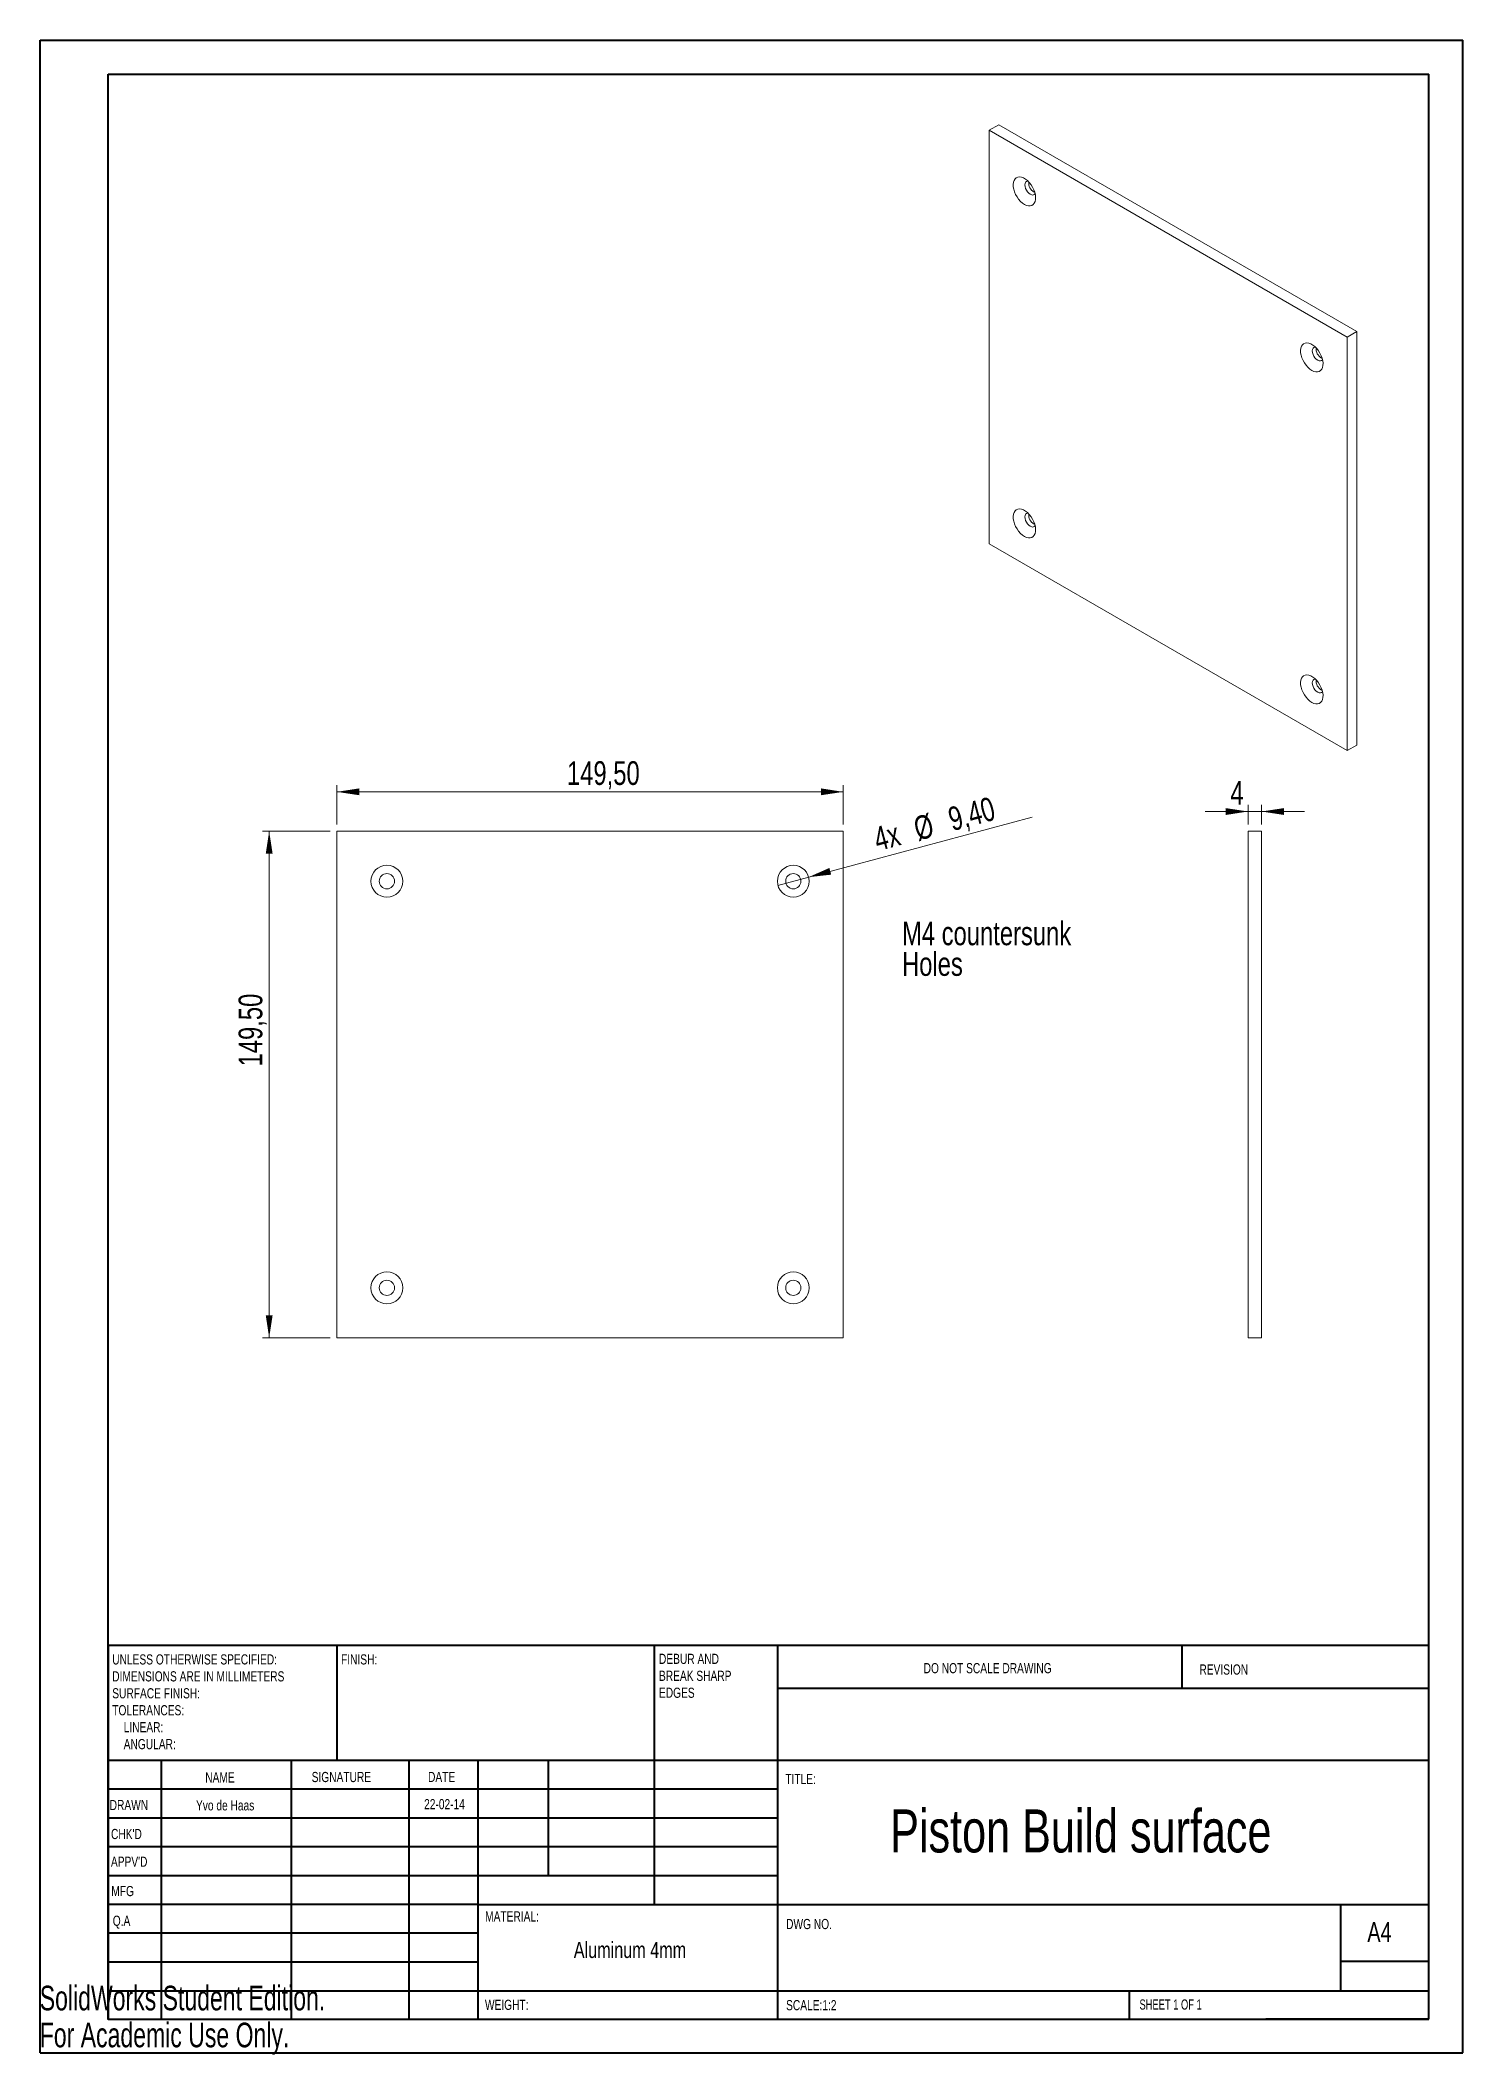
# Model space of a CAD drawing. Header units: millimetres. Extents: x 0 to 210, y 0 to 297.
import ezdxf

# ---------------------------------------------------------------- set-up
doc = ezdxf.new("R2010")
doc.units = ezdxf.units.MM
doc.styles.add('SLDTEXTSTYLE0', font='TXT', dxfattribs={"width": 0.75})
doc.styles.add('SLDTEXTSTYLE1', font='TXT', dxfattribs={"width": 0.6875})
doc.styles.add('SLDTEXTSTYLE2', font='TXT', dxfattribs={"width": 0.7})
doc.dimstyles.new('SLDDIMSTYLE0', dxfattribs={"dimtxt": 3.5, "dimasz": 3.302, "dimexe": 0, "dimexo": 0.0625, "dimgap": 0.875, "dimtad": 1, "dimlfac": 2, "dimrnd": 1e-09, "dimzin": 12, "dimdsep": 46, "dimtxsty": 'SLDTEXTSTYLE0', "dimsah": 1, "dimcen": 0.09, "dimadec": 0, "dimazin": 3, "dimtfac": 1, "dimtofl": 0, "dimtmove": 0, "dimatfit": 3, "dimfxl": 0, "dimfrac": 2, "dimtolj": 1, "dimtzin": 12, "dimarcsym": 0})
doc.dimstyles.new('SLDDIMSTYLE1', dxfattribs={"dimtxt": 3.5, "dimasz": 3.302, "dimexe": 0, "dimexo": 0.0625, "dimgap": 0.875, "dimtad": 1, "dimlfac": 2, "dimrnd": 1e-09, "dimzin": 12, "dimdsep": 46, "dimtxsty": 'SLDTEXTSTYLE0', "dimblk1": 'NONE', "dimsah": 1, "dimcen": 0, "dimadec": 0, "dimazin": 3, "dimtfac": 1, "dimtmove": 0, "dimatfit": 3, "dimldrblk": 'NONE', "dimfxl": 0, "dimfrac": 2, "dimtolj": 1, "dimtzin": 12, "dimarcsym": 0})
doc.dimstyles.new('SLDDIMSTYLE2', dxfattribs={"dimtxt": 3.5, "dimasz": 3.302, "dimexe": 0, "dimexo": 0.0625, "dimgap": 0.875, "dimtad": 1, "dimlfac": 2, "dimrnd": 1e-09, "dimzin": 12, "dimdsep": 46, "dimtxsty": 'SLDTEXTSTYLE0', "dimsah": 1, "dimcen": 0.09, "dimadec": 0, "dimazin": 3, "dimtfac": 1, "dimtmove": 0, "dimatfit": 0, "dimfxl": 0, "dimfrac": 2, "dimtolj": 1, "dimtzin": 12, "dimarcsym": 0})

# ---------------------------------------------------------------- blocks, each defined once
blk = doc.blocks.new('SW_NOTE_0')
at = {"color": 0, "linetype": 'Continuous', "lineweight": 0, "char_height": 1.5, "attachment_point": 1, "style": 'SLDTEXTSTYLE0'}
for s, insert in [('DEBUR AND', (0, 1.93)), ('BREAK SHARP', (0, -0.57)), ('EDGES', (0, -3.07))]:
    blk.add_mtext(s, dxfattribs=dict(at, insert=insert))
blk = doc.blocks.new('SW_NOTE_1')
at = {"color": 0, "linetype": 'Continuous', "lineweight": 0, "char_height": 1.5, "attachment_point": 1, "style": 'SLDTEXTSTYLE0'}
for s, insert in [('UNLESS OTHERWISE SPECIFIED:', (0, 1.93)), ('DIMENSIONS ARE IN MILLIMETERS', (0, -0.57)), ('TOLERANCES:', (0, -5.57)), ('SURFACE FINISH:', (0, -3.07)), ('LINEAR:', (1.69, -8.07)), ('ANGULAR:', (1.69, -10.57))]:
    blk.add_mtext(s, dxfattribs=dict(at, insert=insert))
blk = doc.blocks.new('_D')
at = {"color": 7, "linetype": 'Continuous', "lineweight": 0}
for p, q in [((43.87, 181.5), (43.87, 187.31)), ((118.62, 181.5), (118.62, 187.31)), ((118.62, 186.31), (43.87, 186.31))]:
    blk.add_line(p, q, dxfattribs=at)
for points in [[(43.87, 186.31), (47.18, 185.81), (47.18, 186.82)], [(118.62, 186.31), (115.32, 186.82), (115.32, 185.81)]]:
    blk.add_solid(points, dxfattribs=at)
at = {"color": 7, "linetype": 'Continuous', "lineweight": 0, "insert": (77.84, 190.83, 1.05), "char_height": 3.5, "attachment_point": 1, "style": 'SLDTEXTSTYLE0'}
blk.add_mtext('149,50', dxfattribs=at)
blk = doc.blocks.new('_D_1')
at = {"color": 7, "linetype": 'Continuous', "lineweight": 0}
for p, q in [((42.87, 180.5), (32.87, 180.5)), ((33.87, 180.5), (33.87, 105.75)), ((42.87, 105.75), (32.87, 105.75))]:
    blk.add_line(p, q, dxfattribs=at)
for points in [[(33.87, 180.5), (33.37, 177.2), (34.38, 177.2)], [(33.87, 105.75), (34.38, 109.05), (33.37, 109.05)]]:
    blk.add_solid(points, dxfattribs=at)
at = {"color": 7, "linetype": 'Continuous', "lineweight": 0, "insert": (29.36, 145.79, 1.05), "char_height": 3.5, "attachment_point": 1, "rotation": 90, "style": 'SLDTEXTSTYLE0'}
blk.add_mtext('149,50', dxfattribs=at)
blk = doc.blocks.new('_D_2')
at = {"color": 7, "linetype": 'Continuous', "lineweight": 0}
for q in [(146.49, 182.56), (108.98, 172.51)]:
    blk.add_line((113.52, 173.73), q, dxfattribs=at)
blk.add_solid([(113.52, 173.73), (116.84, 174.09), (116.58, 175.08)], dxfattribs=at)
at = {"color": 7, "linetype": 'Continuous', "lineweight": 0, "char_height": 3.5, "attachment_point": 1, "rotation": 15, "style": 'SLDTEXTSTYLE0'}
for s, insert in [('9,40', (133.82, 183.88, 1.05)), ('%%c', (128.73, 182.46, 1.05)), ('4x', (122.81, 180.93, 1.05))]:
    blk.add_mtext(s, dxfattribs=dict(at, insert=insert))
blk = doc.blocks.new('_NONE')
blk = doc.blocks.new('SW_NOTE_2')
at = {"color": 0, "linetype": 'Continuous', "lineweight": 0, "char_height": 3.5, "attachment_point": 1, "style": 'SLDTEXTSTYLE0'}
for s, insert in [('M4 countersunk', (0, 4.51)), ('Holes', (0, -0.01))]:
    blk.add_mtext(s, dxfattribs=dict(at, insert=insert))
blk = doc.blocks.new('_D_3')
at = {"color": 7, "linetype": 'Continuous', "lineweight": 0}
for p, q in [((178.39, 181.5), (178.39, 184.41)), ((180.39, 181.5), (180.39, 184.41)), ((178.39, 183.41), (172.04, 183.41)), ((180.39, 183.41), (178.39, 183.41)), ((180.39, 183.41), (186.74, 183.41))]:
    blk.add_line(p, q, dxfattribs=at)
for points in [[(178.39, 183.41), (175.09, 183.91), (175.09, 182.9)], [(180.39, 183.41), (183.69, 182.9), (183.69, 183.91)]]:
    blk.add_solid(points, dxfattribs=at)
at = {"color": 7, "linetype": 'Continuous', "lineweight": 0, "insert": (175.78, 187.92, 0.05), "char_height": 3.5, "attachment_point": 1, "style": 'SLDTEXTSTYLE0'}
blk.add_mtext('4', dxfattribs=at)

msp = doc.modelspace()

# ---------------------------------------------------------------- linework, layer by layer
at = {"color": 7, "linetype": 'Continuous', "lineweight": 40}
for p, q in [((0.0788, 0.2148), (0.0788, 297.2148)), ((0.0788, 297.2148), (210.0788, 297.2148)), ((210.0788, 0.2148), (210.0788, 297.2148)), ((210.0788, 292.2148), (210.0788, 297.2148)), ((10.0788, 292.2148), (205.0788, 292.2148)), ((10.0788, 5.2148), (10.0788, 292.2148)), ((205.0788, 5.2148), (205.0788, 292.2148)), ((10.1108, 60.3709), (205.0788, 60.3709)), ((10.1108, 60.3709), (10.1108, 5.1209)), ((43.9108, 43.3709), (43.9108, 60.3709)), ((90.7108, 60.3709), (90.7108, 22.1209)), ((108.9108, 60.3709), (108.9108, 5.1209)), ((168.6788, 54.0898), (168.6788, 60.4648)), ((205.0788, 53.9959), (108.9108, 53.9959)), ((205.0788, 43.3709), (10.1108, 43.3709)), ((17.9108, 43.3709), (17.9108, 5.1209)), ((37.1018, 43.3709), (37.1018, 5.1209)), ((54.5097, 43.3709), (54.5097, 5.1209)), ((64.7108, 5.1209), (64.7108, 43.3709)), ((75.1108, 26.3709), (75.1108, 43.3709)), ((108.9108, 39.1209), (10.1108, 39.1209)), ((108.9108, 34.8709), (10.1108, 34.8709)), ((108.9108, 30.6209), (10.1108, 30.6209)), ((108.9108, 26.3709), (10.1108, 26.3709)), ((64.7108, 22.1209), (10.1108, 22.1209)), ((64.7108, 22.1209), (205.0788, 22.1209)), ((192.0788, 9.4648), (192.0788, 22.2148)), ((64.7108, 17.8709), (10.1108, 17.8709)), ((64.7108, 13.6209), (10.1108, 13.6209)), ((205.0788, 13.7148), (192.0788, 13.7148)), ((10.1108, 9.3709), (205.0788, 9.3709)), ((160.8788, 5.2148), (160.8788, 9.4648)), ((10.0788, 5.2148), (205.0788, 5.2148)), ((205.0788, 5.2148), (180.9883, 5.2148)), ((0.0788, 0.2148), (210.0788, 0.2148))]:
    msp.add_line(p, q, dxfattribs=at)
at = {"color": 7, "linetype": 'Continuous', "lineweight": 15}
for p, q in [((141.5699, 284.7584), (140.1557, 283.942)), ((193.0119, 253.4287), (140.1557, 283.942)), ((140.1557, 283.942), (140.1557, 222.9056)), ((194.4261, 254.2451), (141.5699, 284.7584)), ((146.7848, 274.8073), (146.909, 274.7469)), ((194.4261, 254.2451), (193.0119, 253.4287)), ((193.0119, 192.3923), (193.0119, 253.4287)), ((194.4261, 193.2087), (194.4261, 254.2451)), ((189.2112, 250.3151), (189.3354, 250.2546)), ((146.7848, 225.8148), (146.909, 225.7544)), ((140.1557, 222.9056), (193.0119, 192.3923)), ((189.2112, 201.3226), (189.3354, 201.2622)), ((194.4261, 193.2087), (193.0119, 192.3923)), ((118.6238, 180.4974), (43.8738, 180.4974)), ((43.8738, 180.4974), (43.8738, 105.7474)), ((118.6238, 105.7474), (118.6238, 180.4974)), ((180.3906, 180.4974), (178.3906, 180.4974)), ((178.3906, 105.7474), (178.3906, 180.4974)), ((180.3906, 105.7474), (180.3906, 180.4974)), ((43.8738, 105.7474), (118.6238, 105.7474)), ((180.3906, 105.7474), (178.3906, 105.7474))]:
    msp.add_line(p, q, dxfattribs=at)
at = {"color": 7, "linetype": 'Continuous', "lineweight": 15, "flags": 128}
for points in [[(145.3706, 272.9906), (145.6673, 272.8502), (145.9545, 272.7759), (146.2229, 272.7702), (146.4639, 272.8333), (146.6698, 272.9631), (146.8339, 273.1555), (146.951, 273.4042), (147.0173, 273.7013), (147.0306, 274.0373), (146.9906, 274.4013), (146.8986, 274.7816), (146.7574, 275.166), (146.5717, 275.5422), (146.3473, 275.898), (146.0916, 276.2221), (145.8127, 276.504), (145.5196, 276.7347), (145.2217, 276.9066), (144.9285, 277.0144), (144.6496, 277.0546), (144.3939, 277.0257), (144.1695, 276.9289), (143.9838, 276.7672), (143.8426, 276.5457), (143.7506, 276.2717), (143.7106, 275.9539), (143.7239, 275.6025), (143.7902, 275.2289), (143.9073, 274.8449), (144.0714, 274.4631), (144.2773, 274.0956), (144.5183, 273.7543), (144.7867, 273.45), (145.0739, 273.1927), (145.3706, 272.9906)], [(145.8857, 276.4365), (145.8391, 276.4347), (145.6743, 276.3838), (145.5479, 276.2666), (145.4684, 276.0909), (145.4413, 275.8688), (145.4684, 275.6154), (145.5479, 275.3479), (145.6743, 275.0847), (145.8391, 274.8436), (146.0309, 274.6411), (146.2368, 274.4909)], [(146.2368, 274.4909), (146.4427, 274.4034), (146.6346, 274.3844), (146.7993, 274.4353), (146.9257, 274.5525), (146.9506, 274.5919)], [(187.797, 248.4984), (188.0937, 248.3579), (188.3809, 248.2837), (188.6493, 248.278), (188.8903, 248.3411), (189.0962, 248.4709), (189.2603, 248.6632), (189.3774, 248.912), (189.4437, 249.2091), (189.457, 249.545), (189.4171, 249.909), (189.325, 250.2893), (189.1838, 250.6738), (188.9981, 251.05), (188.7737, 251.4058), (188.518, 251.7299), (188.2391, 252.0118), (187.946, 252.2424), (187.6481, 252.4144), (187.3549, 252.5222), (187.076, 252.5623), (186.8203, 252.5335), (186.5959, 252.4367), (186.4102, 252.2749), (186.269, 252.0535), (186.177, 251.7795), (186.137, 251.4617), (186.1504, 251.1103), (186.2166, 250.7366), (186.3337, 250.3527), (186.4978, 249.9709), (186.7037, 249.6034), (186.9447, 249.262), (187.2131, 248.9578), (187.5003, 248.7005), (187.797, 248.4984)], [(188.3121, 251.9443), (188.2655, 251.9425), (188.1007, 251.8916), (187.9743, 251.7743), (187.8948, 251.5986), (187.8677, 251.3765), (187.8948, 251.1231), (187.9743, 250.8557), (188.1007, 250.5925), (188.2655, 250.3514), (188.4573, 250.1489), (188.6632, 249.9987)], [(188.6632, 249.9987), (188.8691, 249.9111), (189.061, 249.8922), (189.2257, 249.943), (189.3521, 250.0603), (189.377, 250.0996)], [(145.3706, 223.9982), (145.6673, 223.8577), (145.9545, 223.7835), (146.2229, 223.7778), (146.4639, 223.8409), (146.6698, 223.9707), (146.8339, 224.163), (146.951, 224.4118), (147.0173, 224.7089), (147.0306, 225.0448), (146.9906, 225.4088), (146.8986, 225.7891), (146.7574, 226.1736), (146.5717, 226.5497), (146.3473, 226.9056), (146.0916, 227.2297), (145.8127, 227.5116), (145.5196, 227.7422), (145.2217, 227.9142), (144.9285, 228.022), (144.6496, 228.0621), (144.3939, 228.0333), (144.1695, 227.9365), (143.9838, 227.7747), (143.8426, 227.5533), (143.7506, 227.2793), (143.7106, 226.9615), (143.7239, 226.6101), (143.7902, 226.2364), (143.9073, 225.8525), (144.0714, 225.4706), (144.2773, 225.1031), (144.5183, 224.7618), (144.7867, 224.4576), (145.0739, 224.2003), (145.3706, 223.9982)], [(145.8857, 227.4441), (145.8391, 227.4423), (145.6743, 227.3914), (145.5479, 227.2741), (145.4684, 227.0984), (145.4413, 226.8763), (145.4684, 226.6229), (145.5479, 226.3555), (145.6743, 226.0923), (145.8391, 225.8512), (146.0309, 225.6486), (146.2368, 225.4985)], [(146.2368, 225.4985), (146.4427, 225.4109), (146.6346, 225.3919), (146.7993, 225.4428), (146.9257, 225.5601), (146.9506, 225.5994)], [(187.797, 199.5059), (188.0937, 199.3655), (188.3809, 199.2912), (188.6493, 199.2855), (188.8903, 199.3486), (189.0962, 199.4784), (189.2603, 199.6708), (189.3774, 199.9195), (189.4437, 200.2166), (189.457, 200.5526), (189.4171, 200.9166), (189.325, 201.2969), (189.1838, 201.6813), (188.9981, 202.0575), (188.7737, 202.4134), (188.518, 202.7374), (188.2391, 203.0193), (187.946, 203.25), (187.6481, 203.4219), (187.3549, 203.5297), (187.076, 203.5699), (186.8203, 203.5411), (186.5959, 203.4442), (186.4102, 203.2825), (186.269, 203.0611), (186.177, 202.787), (186.137, 202.4692), (186.1504, 202.1178), (186.2166, 201.7442), (186.3337, 201.3602), (186.4978, 200.9784), (186.7037, 200.6109), (186.9447, 200.2696), (187.2131, 199.9654), (187.5003, 199.7081), (187.797, 199.5059)], [(188.3121, 202.9518), (188.2655, 202.95), (188.1007, 202.8991), (187.9743, 202.7819), (187.8948, 202.6062), (187.8677, 202.3841), (187.8948, 202.1307), (187.9743, 201.8633), (188.1007, 201.6), (188.2655, 201.3589), (188.4573, 201.1564), (188.6632, 201.0062)], [(188.6632, 201.0062), (188.8691, 200.9187), (189.061, 200.8997), (189.2257, 200.9506), (189.3521, 201.0678), (189.377, 201.1072)]]:
    msp.add_lwpolyline(points, dxfattribs=at)
at = {"color": 7, "linetype": 'Continuous', "lineweight": 15}
for centre, radius in [((51.2488, 173.1224), 2.35), ((111.2488, 173.1224), 2.35), ((51.2488, 173.1224), 1.125), ((111.2488, 173.1224), 1.125), ((51.2488, 113.1224), 2.35), ((51.2488, 113.1224), 1.125), ((111.2488, 113.1224), 2.35), ((111.2488, 113.1224), 1.125)]:
    msp.add_circle(centre, radius, dxfattribs=at)
for centre in [(147.6619, 276.2235), (190.0883, 251.7312), (147.6619, 227.231), (190.0883, 202.7388)]:
    msp.add_arc(centre, 1.6658, 176.574502, 238.228848, dxfattribs=at)

# ---------------------------------------------------------------- block references
at = {"color": 7, "linetype": 'Continuous', "lineweight": 0}
for name, p in [('SW_NOTE_2', (127.3012, 162.6673)), ('SW_NOTE_1', (10.7045, 57.1083)), ('SW_NOTE_0', (91.42, 57.1904))]:
    msp.add_blockref(name, p, dxfattribs=at)

# ---------------------------------------------------------------- texts
for s, insert, char_height, attachment_point, style in [('FINISH:', (44.4821, 59.0402), 1.5, 1, 'SLDTEXTSTYLE0'), ('DO NOT SCALE DRAWING', (130.4935, 57.7478), 1.5, 1, 'SLDTEXTSTYLE0'), ('REVISION', (171.2064, 57.5497), 1.5, 1, 'SLDTEXTSTYLE0'), ('NAME', (24.4331, 41.6224), 1.5, 1, 'SLDTEXTSTYLE0'), ('SIGNATURE', (40.1444, 41.6827), 1.5, 1, 'SLDTEXTSTYLE0'), ('DATE', (57.3255, 41.6971), 1.5, 1, 'SLDTEXTSTYLE0'), ('TITLE:', (110.067, 41.3993), 1.5, 1, 'SLDTEXTSTYLE0'), ('DRAWN', (10.323, 37.5506), 1.5, 1, 'SLDTEXTSTYLE0'), ('Yvo de Haas', (27.374, 37.5043), 1.4986, 2, 'SLDTEXTSTYLE0'), ('22-02-14', (59.7545, 37.68), 1.4986, 2, 'SLDTEXTSTYLE0'), ('Piston Build surface', (153.6966, 36.1558), 6.35, 2, 'SLDTEXTSTYLE0'), ("CHK'D", (10.5213, 33.2753), 1.5, 1, 'SLDTEXTSTYLE0'), ("APPV'D", (10.5125, 29.1852), 1.5, 1, 'SLDTEXTSTYLE0'), ('MFG', (10.566, 24.8546), 1.5, 1, 'SLDTEXTSTYLE0'), ('MATERIAL:', (65.7567, 21.107), 1.5, 1, 'SLDTEXTSTYLE0'), ('Q.A', (10.7799, 20.4706), 1.5, 1, 'SLDTEXTSTYLE0'), ('DWG NO.', (110.1848, 19.9896), 1.5, 1, 'SLDTEXTSTYLE0'), ('A4', (195.9998, 19.5152), 2.91042, 1, 'SLDTEXTSTYLE0'), ('Aluminum 4mm', (87.1391, 16.6065), 2.38125, 2, 'SLDTEXTSTYLE0'), ('WEIGHT:', (65.7286, 8.0702), 1.4986, 1, 'SLDTEXTSTYLE0'), ('SCALE:1:2', (110.1848, 8.021), 1.5, 1, 'SLDTEXTSTYLE0'), ('SHEET 1 OF 1', (162.3571, 8.1149), 1.5, 1, 'SLDTEXTSTYLE1')]:
    msp.add_mtext(s, dxfattribs=dict(at, insert=insert, char_height=char_height, attachment_point=attachment_point, style=style))
at = {"color": 7, "linetype": 'Continuous', "char_height": 3.633, "attachment_point": 1, "style": 'SLDTEXTSTYLE2'}
for s, insert in [('SolidWorks Student Edition.', (0, 10.1327)), ('For Academic Use Only.', (0, 4.6832))]:
    msp.add_mtext(s, dxfattribs=dict(at, insert=insert))

# ---------------------------------------------------------------- dimensions: what is measured, and where the dimension line sits
at = {"color": 7, "linetype": 'Continuous', "lineweight": 0}
for base, p1, p2, dimstyle, picture, middle in [((43.8738, 186.3142), (118.6238, 180.4974), (43.8738, 180.4974), 'SLDDIMSTYLE0', '_D', (86.3711, 186.3142)), ((178.3906, 183.407), (180.3906, 180.4974), (178.3906, 180.4974), 'SLDDIMSTYLE2', '_D_3', (178.4915, 183.407))]:
    dim = msp.add_linear_dim(base=base, p1=p1, p2=p2, dimstyle=dimstyle, dxfattribs=at)
    dim.commit()
    dim.dimension.update_dxf_attribs({"geometry": picture, "text_midpoint": middle, "dimtype": 160})
dim = msp.add_diameter_dim_2p(p1=(108.9789, 172.5141), p2=(113.5187, 173.7306), text='4x <>', dimstyle='SLDDIMSTYLE1', dxfattribs=at)
dim.commit()
dim.dimension.update_dxf_attribs({"geometry": '_D_2', "text_midpoint": (135.3867, 179.5901), "dimtype": 163})
dim = msp.add_linear_dim(base=(33.8738, 105.7474), p1=(43.8738, 180.4974), p2=(43.8738, 105.7474), angle=90, dimstyle='SLDDIMSTYLE0', dxfattribs=at)
dim.commit()
dim.dimension.update_dxf_attribs({"geometry": '_D_1', "text_midpoint": (33.8738, 154.3222), "dimtype": 160})

doc.saveas('drawing.dxf')
